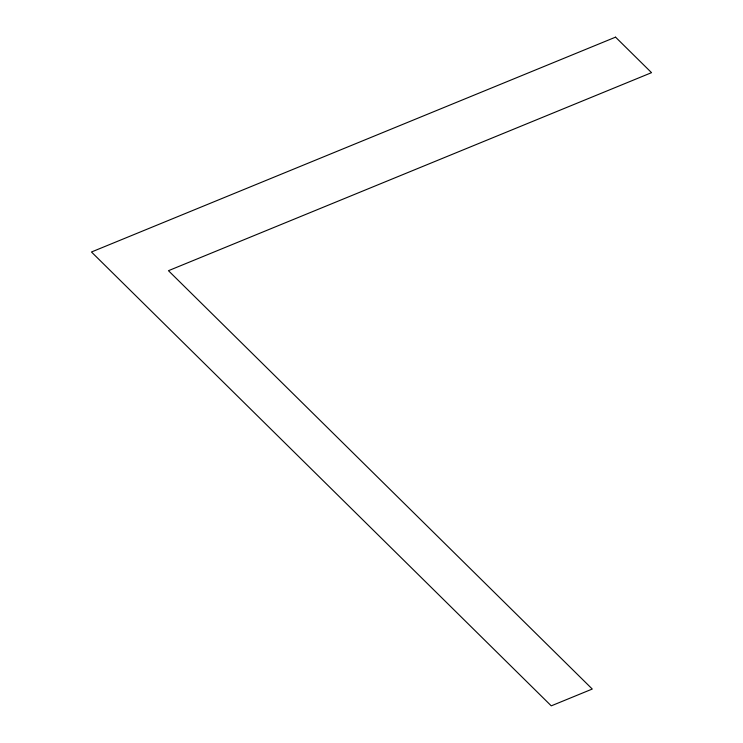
<?xml version="1.0" encoding="UTF-8"?>
<svg xmlns="http://www.w3.org/2000/svg" width="743" height="743" viewBox="0 0 743 743"><rect width="100%" height="100%" fill="white"/><g stroke="black" fill="none" stroke-linecap="round" stroke-linejoin="round"><path stroke-width="1.11" d="M615.557 37.15L91.463 251.998L551.26 705.85L592.273 689.04L168.457 270.693L651.537 72.665L615.557 37.15"/></g></svg>
